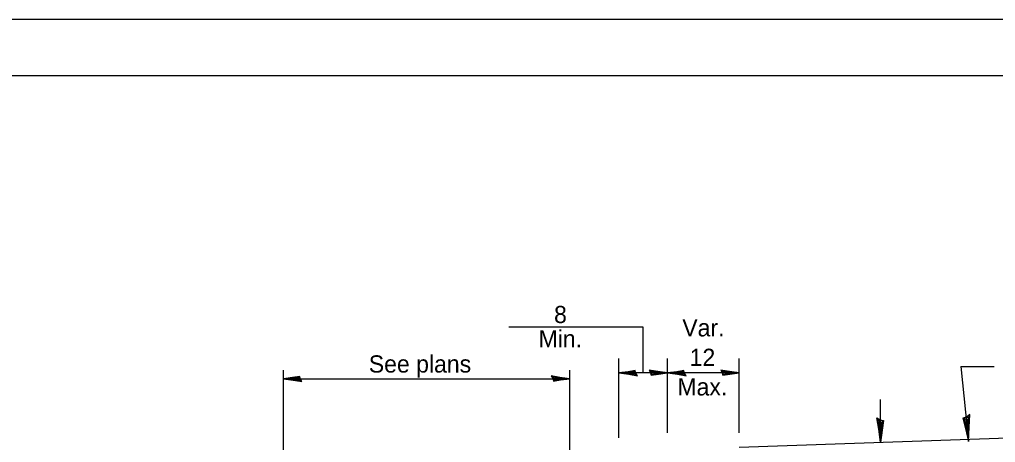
# Model space of a CAD drawing. Extents: x 0 to 2.83, y 0 to 1.83.
# Drawn here: x 0.563 to 1.291, y 1.518 to 1.833 of the extents above; entities that cross this region are included whole.
import ezdxf

# ---------------------------------------------------------------- set-up
doc = ezdxf.new("R2010")
doc.units = 0
for name, color, linetype in [('RD_Pr_Roadway_Dimensions', 7, 'Continuous'), ('RD_Pr_Roadway_Notes', 7, 'Continuous'), ('SH_General_Details', 7, 'Continuous'), ('SH_Printer_Plotting_Border', 7, 'Continuous')]:
    doc.layers.add(name, color=color, linetype=linetype)

msp = doc.modelspace()

# ---------------------------------------------------------------- linework, layer by layer
at = {"layer": 'RD_Pr_Roadway_Dimensions'}
for p, q in [((1.02819, 1.60435), (0.92801, 1.60435)), ((1.02819, 1.57017), (1.02819, 1.60435)), ((1.01004, 1.52195), (1.01004, 1.58084)), ((1.04634, 1.52552), (1.04634, 1.58084)), ((1.09969, 1.52552), (1.09969, 1.58084)), ((0.75995, 1.31676), (0.75995, 1.57221)), ((0.97341, 1.33453), (0.97341, 1.57221)), ((0.75995, 1.56581), (0.97341, 1.56581)), ((1.04634, 1.57017), (1.01004, 1.57017)), ((1.09969, 1.57017), (1.04634, 1.57017)), ((1.20509, 1.51846), (1.20509, 1.55047)), ((1.09969, 1.52552), (1.09969, 1.52552))]:
    msp.add_line(p, q, dxfattribs=at)
for points in [[(1.02266, 1.56998), (1.02224, 1.57187), (1.0169, 1.57105), (1.01004, 1.57017), (1.01736, 1.56916), (1.02379, 1.56803), (1.02266, 1.56998), (1.0221, 1.57123), (1.01465, 1.57016), (1.02279, 1.56873), (1.02159, 1.57033), (1.01817, 1.57011), (1.02146, 1.56961)], [(1.03371, 1.57035), (1.03413, 1.56847), (1.03947, 1.56928), (1.04634, 1.57017), (1.03901, 1.57117), (1.03259, 1.5723), (1.03371, 1.57035), (1.03427, 1.5691), (1.04172, 1.57018), (1.03358, 1.57161), (1.03478, 1.57), (1.0382, 1.57022), (1.03491, 1.57072)], [(1.05896, 1.56998), (1.05854, 1.57187), (1.0532, 1.57105), (1.04634, 1.57017), (1.05366, 1.56916), (1.06009, 1.56803), (1.05896, 1.56998), (1.0584, 1.57123), (1.05095, 1.57016), (1.05909, 1.56873), (1.05789, 1.57033), (1.05447, 1.57011), (1.05776, 1.56961)], [(1.08706, 1.57035), (1.08748, 1.56847), (1.09282, 1.56928), (1.09969, 1.57017), (1.09236, 1.57117), (1.08594, 1.5723), (1.08706, 1.57035), (1.08762, 1.5691), (1.09507, 1.57018), (1.08693, 1.57161), (1.08813, 1.57), (1.09155, 1.57022), (1.08826, 1.57072)], [(0.77258, 1.56562), (0.77215, 1.56751), (0.76682, 1.5667), (0.75995, 1.56581), (0.76728, 1.5648), (0.7737, 1.56367), (0.77258, 1.56562), (0.77201, 1.56687), (0.76456, 1.5658), (0.77271, 1.56437), (0.7715, 1.56597), (0.76808, 1.56575), (0.77138, 1.56525)], [(0.96078, 1.56599), (0.9612, 1.56411), (0.96654, 1.56492), (0.97341, 1.56581), (0.96608, 1.56682), (0.95966, 1.56794), (0.96078, 1.56599), (0.96134, 1.56475), (0.96879, 1.56582), (0.96065, 1.56725), (0.96185, 1.56565), (0.96527, 1.56586), (0.96198, 1.56636)], [(1.20485, 1.53529), (1.20735, 1.53473), (1.20627, 1.52762), (1.20509, 1.51846), (1.20375, 1.52823), (1.20225, 1.53679), (1.20485, 1.53529), (1.2065, 1.53454), (1.20508, 1.52462), (1.20317, 1.53547), (1.20531, 1.53386), (1.20502, 1.5293), (1.20435, 1.53368)]]:
    msp.add_lwpolyline(points, dxfattribs=at)
at = {"layer": 'RD_Pr_Roadway_Notes'}
for q in [(1.28974, 1.57506), (1.27069, 1.51905)]:
    msp.add_line((1.26485, 1.57506), q, dxfattribs=at)
msp.add_lwpolyline([(1.26905, 1.53735), (1.26639, 1.53645), (1.26838, 1.52886), (1.27069, 1.51905), (1.27104, 1.52981), (1.2717, 1.53927), (1.26905, 1.53735), (1.26733, 1.53634), (1.27001, 1.52573), (1.27085, 1.53772), (1.26871, 1.53574), (1.26954, 1.53082), (1.26977, 1.53566)], dxfattribs=at)
at = {"layer": 'SH_General_Details'}
for p, q in [((2.83333, 1.83333), (-0.00001, 1.83333)), ((1.09969, 1.51485), (1.32057, 1.52256))]:
    msp.add_line(p, q, dxfattribs=at)
msp.add_lwpolyline([(0.16666, 1.79167), (2.79166, 1.79167), (2.79166, 0.04167), (0.16666, 0.04167)], close=True, dxfattribs=at)
at = {"layer": 'SH_Printer_Plotting_Border'}
msp.add_lwpolyline([(-0.00001, 0), (2.83333, 0), (2.83333, 1.83333), (-0.00001, 1.83333)], close=True, dxfattribs=at)

# ---------------------------------------------------------------- texts
at = {"layer": 'RD_Pr_Roadway_Dimensions'}
for s, height, p in [('8', 0.0128, (0.9617, 1.6073)), ('Var.', 0.012833, (1.05729, 1.59737)), ('Min.', 0.012804, (0.95016, 1.58916)), ('12', 0.012833, (1.06279, 1.57537)), ('See plans', 0.012833, (0.82358, 1.57044)), ('Max.', 0.012833, (1.05364, 1.55337))]:
    msp.add_text(s, height=height, dxfattribs=at).set_placement(p)

doc.saveas('drawing.dxf')
